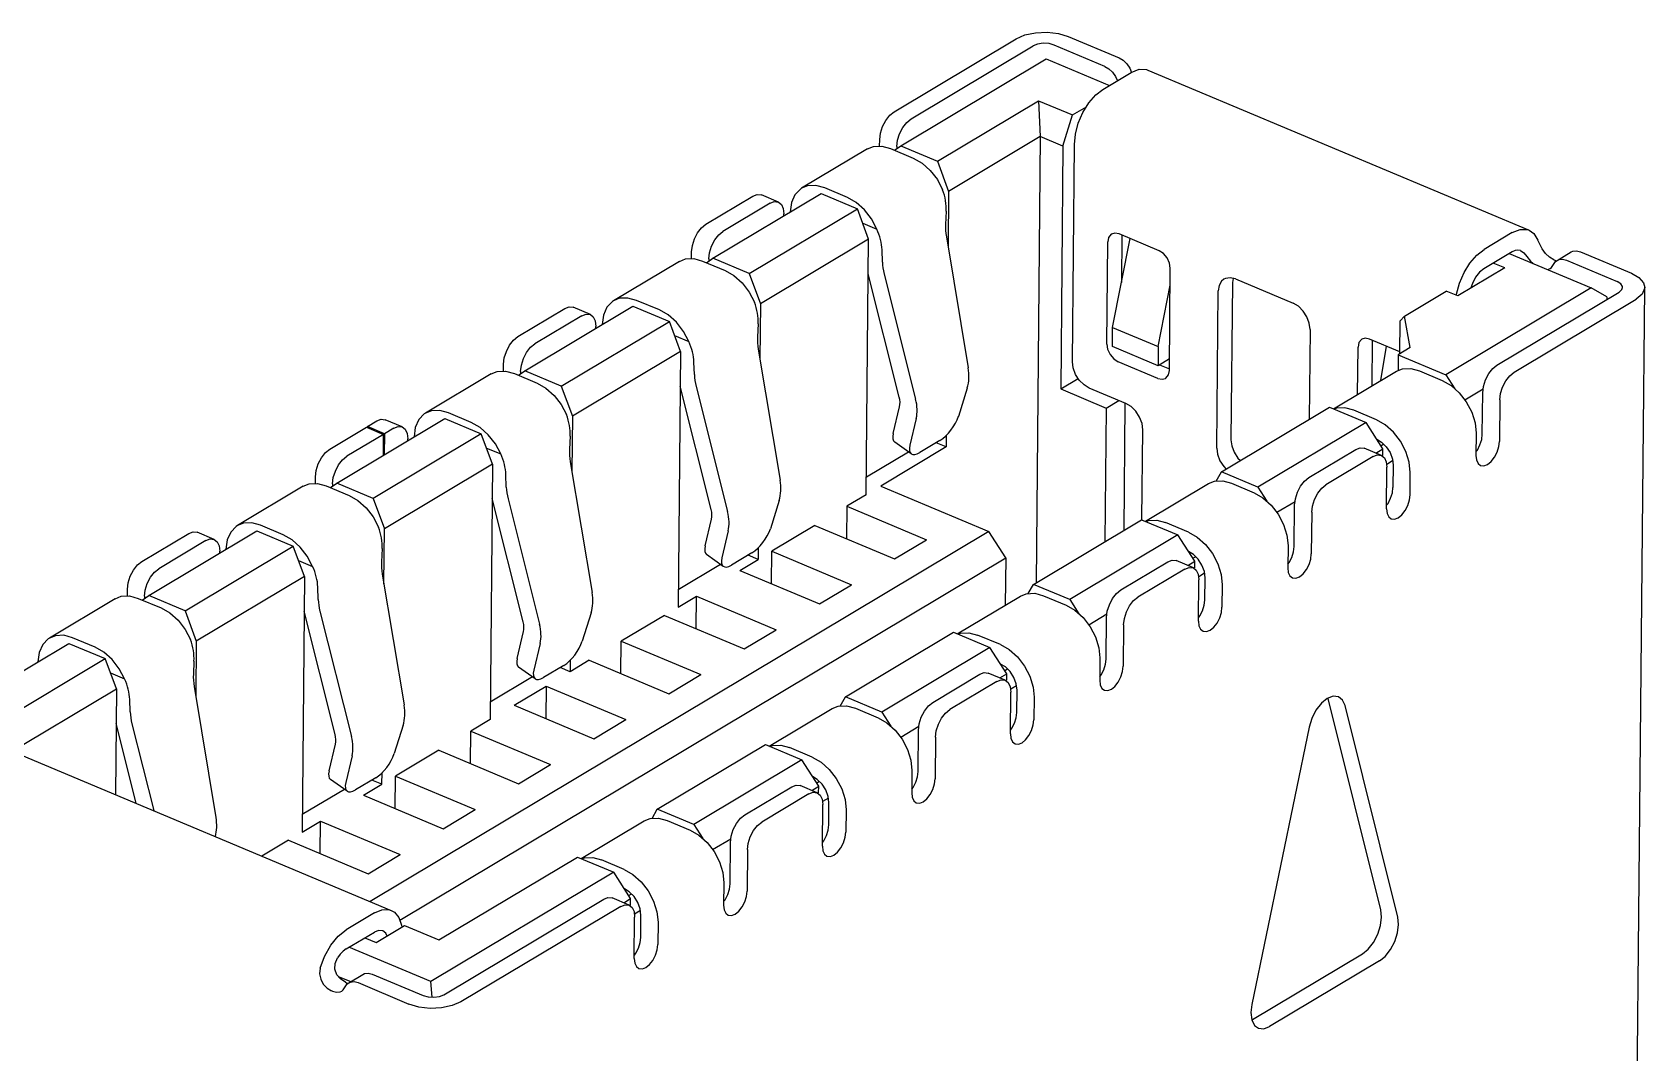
# Model space of a CAD drawing. Header units: millimetres. Extents: x 0 to 841, y 0 to 594.
# Drawn here: x 597.14 to 602.61, y 204.03 to 207.49 of the extents above; entities that cross this region are included whole.
import ezdxf

# ---------------------------------------------------------------- set-up
doc = ezdxf.new("R2010")
doc.units = ezdxf.units.MM
doc.header["$LTSCALE"] = 46.255
doc.layers.add('ASSEM_MEM', color=7, linetype='CONTINUOUS')

msp = doc.modelspace()

# ---------------------------------------------------------------- linework, layer by layer
at = {"layer": 'ASSEM_MEM', "color": 7, "linetype": 'CONTINUOUS'}
for p, q in [((600.0627, 207.2222), (600.4768, 207.4699)), ((600.6527, 207.4771), (600.8252, 207.4046)), ((600.0863, 207.1069), (600.5785, 207.4012)), ((600.1205, 207.1979), (600.5346, 207.4456)), ((600.5785, 207.4012), (600.7925, 207.3113)), ((600.7774, 207.376), (600.605, 207.4485)), ((600.7705, 207.2981), (600.8661, 207.3553)), ((600.923, 207.3637), (602.2141, 206.821)), ((600.2097, 207.055), (600.5521, 207.2598)), ((600.5521, 207.2598), (600.6677, 207.2113)), ((600.5521, 207.2598), (600.558, 207.138)), ((600.6677, 207.2113), (600.7148, 207.2394)), ((600.635, 207.1056), (600.6677, 207.2113)), ((600.0141, 207.1052), (600.0143, 207.1287)), ((600.558, 207.138), (600.2474, 206.9522)), ((600.558, 207.138), (600.5439, 205.6261)), ((600.635, 207.1056), (600.558, 207.138)), ((599.9727, 207.0963), (599.7497, 206.9629)), ((599.9727, 207.0963), (599.9931, 207.1044)), ((600.0509, 207.0974), (600.128, 207.065)), ((600.0645, 207.0917), (600.0863, 207.1069)), ((600.0721, 207.1044), (600.072, 207.0969)), ((600.0721, 207.1044), (600.0746, 207.1256)), ((600.0863, 207.1069), (600.2097, 207.055)), ((600.635, 207.1056), (600.6274, 206.283)), ((600.667, 206.375), (600.6738, 207.1111)), ((600.2097, 207.055), (600.2474, 206.9522)), ((599.905, 206.9317), (599.8279, 206.9641)), ((599.4256, 206.8412), (599.5849, 206.9365)), ((599.4493, 206.7258), (599.8156, 206.9449)), ((599.6427, 206.9122), (599.4834, 206.8169)), ((599.6712, 206.9164), (599.6133, 206.9407)), ((599.8156, 206.9449), (599.9389, 206.8931)), ((599.9346, 206.9149), (599.905, 206.9317)), ((599.9626, 206.89), (599.9346, 206.9149)), ((600.2474, 206.9522), (600.2457, 206.7653)), ((599.5726, 206.674), (599.9389, 206.8931)), ((599.6898, 206.8697), (599.6899, 206.8758)), ((599.9767, 206.7903), (599.9389, 206.8931)), ((600.2397, 206.885), (600.2375, 206.8406)), ((599.9567, 206.8448), (600.0045, 206.8247)), ((600.9606, 206.7514), (600.8257, 206.8081)), ((600.8345, 206.8044), (600.833, 206.6432)), ((602.1572, 206.8126), (602.0616, 206.7555)), ((599.377, 206.7242), (599.3772, 206.7477)), ((599.4351, 206.7234), (599.4375, 206.7446)), ((599.9767, 206.7903), (599.6103, 206.5712)), ((599.9686, 205.9244), (599.9767, 206.7903)), ((600.0235, 206.7126), (600.0221, 206.7548)), ((600.2401, 206.7985), (600.3142, 206.355)), ((600.7836, 206.4347), (600.7868, 206.781)), ((600.8034, 206.4915), (600.8622, 206.7928)), ((602.1566, 206.7477), (602.061, 206.6905)), ((602.185, 206.7519), (602.1764, 206.7537)), ((602.1851, 206.7518), (602.185, 206.7519)), ((602.3089, 206.7187), (602.3567, 206.7473)), ((602.388, 206.7478), (602.5604, 206.6753)), ((599.3356, 206.7152), (599.1127, 206.5819)), ((599.3357, 206.7152), (599.356, 206.7233)), ((599.4138, 206.7164), (599.4909, 206.684)), ((599.4275, 206.7107), (599.4493, 206.7258)), ((599.4351, 206.7234), (599.435, 206.7159)), ((599.5726, 206.674), (599.4493, 206.7258)), ((600.9955, 206.3456), (600.9987, 206.6919)), ((602.1314, 206.6934), (601.9721, 206.5981)), ((602.1314, 206.6934), (602.0928, 206.7096)), ((602.147, 206.742), (602.4245, 206.6254)), ((602.2851, 206.6907), (602.29, 206.6945)), ((602.29, 206.6945), (602.304, 206.7149)), ((602.2978, 206.7205), (602.3016, 206.7188)), ((602.3016, 206.7188), (602.3072, 206.7174)), ((602.304, 206.7149), (602.3089, 206.7187)), ((602.3402, 206.7192), (602.5126, 206.6467)), ((599.5726, 206.674), (599.6103, 206.5712)), ((600.0807, 206.2554), (599.9756, 206.6733)), ((600.0293, 206.6724), (600.136, 206.2484)), ((600.9576, 206.4267), (600.9982, 206.6351)), ((601.209, 206.6436), (601.204, 206.111)), ((601.2111, 206.657), (601.209, 206.6436)), ((601.2196, 206.6556), (601.4148, 206.5736)), ((599.2679, 206.5506), (599.1909, 206.583)), ((601.1563, 206.0824), (601.1612, 206.615)), ((601.7914, 206.5293), (601.9336, 206.6143)), ((602.4245, 206.6254), (601.9324, 206.331)), ((601.9721, 206.5981), (601.9336, 206.6143)), ((601.968, 206.5999), (601.9683, 206.6036)), ((602.1052, 206.3638), (602.5193, 206.6114)), ((602.1631, 206.3395), (602.5771, 206.5871)), ((602.477, 206.595), (602.4245, 206.6254)), ((602.477, 206.595), (602.4777, 206.5865)), ((602.5803, 203.8771), (602.6058, 206.6265)), ((598.7886, 206.4602), (598.9478, 206.5554)), ((598.8122, 206.3448), (599.1785, 206.5639)), ((599.0057, 206.5311), (598.8464, 206.4359)), ((599.0341, 206.5353), (598.9763, 206.5596)), ((599.1785, 206.5639), (599.3019, 206.512)), ((599.2976, 206.5338), (599.2679, 206.5506)), ((599.3256, 206.509), (599.2976, 206.5338)), ((599.6103, 206.5712), (599.6086, 206.3843)), ((601.7772, 206.5132), (601.7914, 206.5293)), ((601.8114, 206.4235), (601.7914, 206.5293)), ((598.9356, 206.2929), (599.3019, 206.512)), ((599.0528, 206.4887), (599.0528, 206.4948)), ((599.3396, 206.4093), (599.3019, 206.512)), ((599.6026, 206.5039), (599.6005, 206.4595)), ((600.8028, 206.4266), (600.8034, 206.4915)), ((600.8034, 206.4915), (600.9576, 206.4267)), ((601.472, 206.4843), (601.4692, 206.1796)), ((601.7762, 206.4024), (601.7772, 206.5132)), ((599.3196, 206.4637), (599.3675, 206.4436)), ((599.6031, 206.4174), (599.6772, 205.9739)), ((600.957, 206.3618), (600.8028, 206.4266)), ((600.9576, 206.4267), (600.957, 206.3618)), ((601.6332, 206.2644), (601.6346, 206.4247)), ((601.7762, 206.4086), (601.6736, 206.4518)), ((601.6824, 206.4481), (601.6809, 206.2929)), ((601.7304, 206.4279), (601.7111, 206.311)), ((601.8114, 206.4235), (601.7705, 206.399)), ((598.74, 206.3432), (598.7402, 206.3666)), ((598.798, 206.3423), (598.8005, 206.3635)), ((599.3396, 206.4093), (598.9733, 206.1902)), ((599.3396, 206.4093), (599.3316, 205.5433)), ((599.3864, 206.3315), (599.385, 206.3738)), ((600.9566, 206.3185), (600.8217, 206.3752)), ((600.9959, 206.385), (600.957, 206.3618)), ((600.9621, 206.3648), (600.9956, 206.3507)), ((601.7705, 206.399), (601.77, 206.3452)), ((601.7705, 206.399), (601.9324, 206.331)), ((598.6986, 206.3342), (598.4756, 206.2008)), ((598.6986, 206.3342), (598.719, 206.3423)), ((598.7768, 206.3354), (598.8539, 206.303)), ((598.7904, 206.3296), (598.8122, 206.3448)), ((598.798, 206.3423), (598.7979, 206.3348)), ((598.9356, 206.2929), (598.8122, 206.3448)), ((600.6274, 206.283), (600.6865, 206.3183)), ((601.5513, 206.2154), (601.7647, 206.3431)), ((601.843, 206.3442), (601.92, 206.3118)), ((601.9324, 206.331), (601.963, 206.2832)), ((598.9356, 206.2929), (598.9733, 206.1902)), ((599.4436, 205.8744), (599.3385, 206.2923)), ((599.3923, 206.2913), (599.4989, 205.8673)), ((600.3108, 206.2861), (600.2808, 206.1901)), ((600.6274, 206.283), (600.7816, 206.2182)), ((600.8481, 206.2337), (600.7242, 206.2858)), ((601.9965, 206.2459), (602.0583, 206.2829)), ((602.0556, 206.1295), (602.0569, 206.2702)), ((598.6309, 206.1696), (598.5538, 206.202)), ((600.0603, 206.1318), (600.0817, 206.2226)), ((600.7816, 206.2182), (600.7774, 205.7657)), ((600.7816, 206.2182), (600.8242, 206.2437)), ((600.8451, 206.2337), (600.8411, 205.8039)), ((601.172, 206.0018), (601.5383, 206.2209)), ((601.5383, 206.2209), (601.6616, 206.1691)), ((601.562, 206.2178), (601.5536, 206.2144)), ((601.6971, 206.1785), (601.62, 206.2109)), ((602.1147, 206.2459), (602.1134, 206.1052)), ((598.1515, 206.0791), (598.2758, 206.1534)), ((598.1752, 205.9637), (598.5415, 206.1828)), ((598.2758, 206.1534), (598.3336, 206.1291)), ((598.2789, 206.1553), (598.3108, 206.1744)), ((598.3367, 206.131), (598.2789, 206.1553)), ((598.2789, 206.1534), (598.2789, 206.1553)), ((598.3686, 206.1501), (598.3367, 206.131)), ((598.3971, 206.1543), (598.3393, 206.1786)), ((598.5415, 206.1828), (598.6648, 206.131)), ((598.6605, 206.1528), (598.6309, 206.1696)), ((598.6885, 206.1279), (598.6605, 206.1528)), ((598.9733, 206.1902), (598.9716, 206.0032)), ((600.1381, 206.1828), (600.1167, 206.092)), ((600.9025, 205.8413), (600.9053, 206.1444)), ((601.6616, 206.1691), (601.2953, 205.95)), ((601.7188, 206.0798), (601.6616, 206.1691)), ((598.3336, 206.1291), (598.2093, 206.0548)), ((598.6648, 206.131), (598.2985, 205.9119)), ((598.3329, 206.0581), (598.3336, 206.1291)), ((598.3367, 206.131), (598.3361, 206.06)), ((598.4157, 206.1076), (598.4158, 206.1137)), ((598.7026, 206.0282), (598.6648, 206.131)), ((598.9656, 206.1229), (598.9634, 206.0785)), ((600.1214, 206.0627), (600.065, 206.1026)), ((600.2184, 206.1082), (600.1497, 206.0671)), ((600.2394, 206.0863), (600.2055, 206.1005)), ((600.2397, 206.1258), (600.2394, 206.0863)), ((601.6977, 206.1128), (601.7141, 206.103)), ((601.7218, 206.0954), (601.7127, 206.09)), ((601.7141, 206.103), (601.7303, 206.0869)), ((602.0344, 206.1334), (602.0337, 206.0576)), ((598.6826, 206.0827), (598.7304, 206.0626)), ((598.966, 206.0364), (599.0401, 205.5929)), ((600.1123, 206.0691), (599.9692, 205.9836)), ((600.2394, 206.0863), (600.018, 205.9539)), ((601.4682, 205.9827), (601.6275, 206.078)), ((601.6853, 206.0537), (601.526, 205.9584)), ((601.7137, 206.0579), (601.6559, 206.0822)), ((601.6952, 206.0657), (601.7188, 206.0798)), ((601.7186, 206.0578), (601.7188, 206.0798)), ((601.7303, 206.0869), (601.743, 206.067)), ((601.7304, 206.0357), (601.7324, 206.0173)), ((601.7518, 206.0393), (601.732, 206.0274)), ((601.743, 206.067), (601.7511, 206.0452)), ((601.7511, 206.0452), (601.7537, 206.0243)), ((602.0339, 206.0697), (602.0387, 206.0759)), ((598.1029, 205.9621), (598.1032, 205.9856)), ((598.161, 205.9613), (598.1634, 205.9825)), ((598.7026, 206.0282), (598.3363, 205.8091)), ((598.7026, 206.0282), (598.6945, 205.1623)), ((598.7494, 205.9505), (598.748, 205.9927)), ((601.1544, 205.9704), (601.172, 206.0018)), ((601.2953, 205.95), (601.172, 206.0018)), ((601.1797, 206.0198), (601.1881, 206.0114)), ((601.7311, 205.8766), (601.7324, 206.0173)), ((601.7537, 206.0243), (601.753, 205.9485)), ((601.8108, 205.9242), (601.8115, 206)), ((598.0615, 205.9531), (597.8386, 205.8198)), ((598.0616, 205.9532), (598.0819, 205.9612)), ((598.1397, 205.9543), (598.2168, 205.9219)), ((598.1534, 205.9486), (598.1752, 205.9637)), ((598.161, 205.9613), (598.1609, 205.9538)), ((598.2985, 205.9119), (598.1752, 205.9637)), ((600.018, 205.9539), (600.3841, 205.8)), ((600.9143, 205.8344), (601.1277, 205.962)), ((601.1277, 205.9621), (601.148, 205.9701)), ((601.2059, 205.9632), (601.283, 205.9308)), ((601.2953, 205.95), (601.326, 205.9021)), ((598.2985, 205.9119), (598.3363, 205.8091)), ((598.8066, 205.4933), (598.7015, 205.9112)), ((598.7552, 205.9103), (598.8619, 205.4863)), ((599.6738, 205.905), (599.6438, 205.8091)), ((599.9033, 205.8853), (599.9023, 205.7754)), ((599.9686, 205.9244), (599.9033, 205.8853)), ((599.9033, 205.8853), (600.1731, 205.7719)), ((601.3594, 205.8648), (601.4213, 205.9018)), ((601.4185, 205.7485), (601.4198, 205.8892)), ((601.7313, 205.8887), (601.7361, 205.8949)), ((597.9938, 205.7885), (597.9168, 205.8209)), ((599.4233, 205.7508), (599.4447, 205.8416)), ((599.795, 205.8205), (599.6485, 205.7329)), ((599.795, 205.8205), (600.0648, 205.7071)), ((600.5349, 205.6207), (600.9012, 205.8398)), ((600.9012, 205.8398), (601.0246, 205.788)), ((600.9028, 205.8392), (600.9025, 205.8413)), ((600.9166, 205.8334), (600.925, 205.8367)), ((601.06, 205.7974), (600.9829, 205.8298)), ((601.4776, 205.8649), (601.4763, 205.7242)), ((597.5145, 205.6981), (597.6737, 205.7933)), ((597.5381, 205.5827), (597.9044, 205.8018)), ((597.7316, 205.769), (597.5723, 205.6738)), ((597.76, 205.7732), (597.7022, 205.7975)), ((597.9044, 205.8018), (598.0278, 205.75)), ((598.0235, 205.7717), (597.9938, 205.7885)), ((598.0515, 205.7469), (598.0235, 205.7717)), ((600.3841, 205.8), (598.2877, 204.5461)), ((598.3345, 205.6222), (598.3363, 205.8091)), ((599.5011, 205.8017), (599.4796, 205.7109)), ((600.0648, 205.7071), (600.1731, 205.7719)), ((600.4413, 205.7108), (600.3841, 205.8)), ((601.0246, 205.788), (600.6583, 205.5689)), ((601.0818, 205.6988), (601.0246, 205.788)), ((597.6615, 205.5309), (598.0278, 205.75)), ((597.7787, 205.7266), (597.7787, 205.7327)), ((598.0655, 205.6472), (598.0278, 205.75)), ((598.3285, 205.7418), (598.3264, 205.6975)), ((598.3884, 204.4828), (600.4413, 205.7108)), ((599.4843, 205.6817), (599.4279, 205.7215)), ((599.5814, 205.7272), (599.5126, 205.6861)), ((599.6023, 205.7053), (599.5685, 205.7195)), ((599.6027, 205.7447), (599.6023, 205.7053)), ((599.6475, 205.623), (599.6485, 205.7329)), ((599.6485, 205.7329), (599.9183, 205.6195)), ((600.4413, 205.7108), (600.4398, 205.5506)), ((601.077, 205.722), (601.0606, 205.7318)), ((601.0847, 205.7143), (601.0757, 205.7089)), ((601.0932, 205.7059), (601.077, 205.722)), ((601.3974, 205.7523), (601.3967, 205.6765)), ((598.0455, 205.7016), (598.0934, 205.6815)), ((598.329, 205.6553), (598.4031, 205.2119)), ((599.4752, 205.6881), (599.3321, 205.6025)), ((599.5402, 205.6681), (599.6023, 205.7053)), ((599.5402, 205.6681), (599.81, 205.5547)), ((600.8312, 205.6017), (600.9904, 205.6969)), ((601.0482, 205.6726), (600.889, 205.5774)), ((601.0767, 205.6768), (601.0189, 205.7011)), ((601.0581, 205.6846), (601.0818, 205.6988)), ((601.0816, 205.6768), (601.0818, 205.6988)), ((601.106, 205.686), (601.0932, 205.7059)), ((601.0933, 205.6547), (601.0954, 205.6363)), ((601.1148, 205.6582), (601.0949, 205.6463)), ((601.114, 205.6642), (601.106, 205.686)), ((601.1166, 205.6432), (601.114, 205.6642)), ((601.3968, 205.6886), (601.4017, 205.6948)), ((597.4659, 205.5811), (597.4661, 205.6045)), ((597.5239, 205.5802), (597.5264, 205.6014)), ((598.0655, 205.6472), (597.6992, 205.4281)), ((598.0655, 205.6472), (598.0575, 204.7812)), ((598.1123, 205.5694), (598.1109, 205.6117)), ((599.81, 205.5547), (599.9183, 205.6195)), ((600.5174, 205.5893), (600.5349, 205.6207)), ((600.6583, 205.5689), (600.5349, 205.6207)), ((601.0941, 205.4956), (601.0954, 205.6363)), ((601.1159, 205.5675), (601.1166, 205.6432)), ((601.1744, 205.619), (601.1737, 205.5432)), ((597.4245, 205.5721), (597.2015, 205.4387)), ((597.4245, 205.5721), (597.4449, 205.5802)), ((597.5027, 205.5733), (597.5798, 205.5409)), ((597.5163, 205.5675), (597.5381, 205.5827)), ((597.5239, 205.5802), (597.5238, 205.5727)), ((597.6615, 205.5309), (597.5381, 205.5827)), ((599.3316, 205.5433), (599.3937, 205.5805)), ((599.3927, 205.4706), (599.3937, 205.5805)), ((599.3937, 205.5805), (599.6635, 205.4671)), ((600.2772, 205.4533), (600.4907, 205.581)), ((600.4907, 205.581), (600.5109, 205.5891)), ((600.5689, 205.5822), (600.6459, 205.5498)), ((600.6583, 205.5689), (600.6889, 205.5211)), ((597.6615, 205.5309), (597.6992, 205.4281)), ((598.1695, 205.1123), (598.0644, 205.5302)), ((598.1182, 205.5293), (598.2248, 205.1052)), ((599.0367, 205.524), (599.0067, 205.4281)), ((599.2854, 205.5157), (599.1389, 205.428)), ((599.2854, 205.5157), (599.5552, 205.4023)), ((600.7224, 205.4838), (600.7842, 205.5208)), ((600.7815, 205.3674), (600.7828, 205.5081)), ((601.0942, 205.5076), (601.0991, 205.5138)), ((597.3568, 205.4075), (597.2797, 205.4399)), ((598.7862, 205.3697), (598.8076, 205.4606)), ((599.5552, 205.4023), (599.6635, 205.4671)), ((599.8979, 205.2397), (600.2642, 205.4588)), ((600.2642, 205.4588), (600.3875, 205.407)), ((600.2795, 205.4523), (600.2879, 205.4557)), ((600.423, 205.4164), (600.3459, 205.4488)), ((600.8406, 205.4839), (600.8393, 205.3431)), ((596.6479, 205.0502), (597.2674, 205.4208)), ((597.2674, 205.4208), (597.3907, 205.3689)), ((597.3864, 205.3907), (597.3568, 205.4075)), ((597.4144, 205.3658), (597.3864, 205.3907)), ((597.6992, 205.4281), (597.6975, 205.2411)), ((598.864, 205.4207), (598.8426, 205.3299)), ((599.1378, 205.3182), (599.1389, 205.428)), ((599.1389, 205.428), (599.4086, 205.3147)), ((600.3875, 205.407), (600.0212, 205.1879)), ((600.4447, 205.3177), (600.3875, 205.407)), ((596.9209, 205.0879), (597.3907, 205.3689)), ((597.4285, 205.2661), (597.3907, 205.3689)), ((597.6915, 205.3608), (597.6893, 205.3164)), ((598.8473, 205.3006), (598.7909, 205.3405)), ((598.9443, 205.3461), (598.8756, 205.305)), ((598.9653, 205.3242), (598.9314, 205.3384)), ((598.9656, 205.3637), (598.9653, 205.3242)), ((599.0306, 205.3633), (598.9653, 205.3242)), ((599.0306, 205.3633), (599.3003, 205.2499)), ((600.4399, 205.341), (600.4236, 205.3507)), ((600.4477, 205.3333), (600.4386, 205.3279)), ((600.4561, 205.3249), (600.4399, 205.341)), ((600.4689, 205.3049), (600.4561, 205.3249)), ((600.7603, 205.3713), (600.7596, 205.2955)), ((597.4085, 205.3206), (597.4563, 205.3005)), ((597.6919, 205.2743), (597.766, 204.8308)), ((598.8382, 205.3071), (598.6951, 205.2215)), ((598.7757, 205.2109), (598.884, 205.2756)), ((598.884, 205.2756), (598.883, 205.1658)), ((598.884, 205.2756), (599.1538, 205.1622)), ((599.3003, 205.2499), (599.4086, 205.3147)), ((600.1941, 205.2206), (600.3534, 205.3159)), ((600.4112, 205.2916), (600.2519, 205.1963)), ((600.4396, 205.2958), (600.3818, 205.3201)), ((600.4211, 205.3036), (600.4447, 205.3177)), ((600.4445, 205.2957), (600.4447, 205.3177)), ((600.4563, 205.2736), (600.4583, 205.2552)), ((600.4777, 205.2772), (600.4579, 205.2653)), ((600.477, 205.2832), (600.4689, 205.3049)), ((600.4796, 205.2622), (600.477, 205.2832)), ((600.7598, 205.3076), (600.7646, 205.3138)), ((597.0399, 205.0337), (597.4285, 205.2661)), ((597.4285, 205.2661), (597.4251, 204.9086)), ((597.4753, 205.1884), (597.4739, 205.2306)), ((599.8803, 205.2083), (599.8979, 205.2397)), ((600.0212, 205.1879), (599.8979, 205.2397)), ((600.457, 205.1145), (600.4583, 205.2552)), ((600.4789, 205.1864), (600.4796, 205.2622)), ((600.5374, 205.2379), (600.5367, 205.1621)), ((601.5329, 205.2339), (601.5324, 205.2352)), ((601.7115, 204.5172), (601.5329, 205.2339)), ((601.5683, 205.24), (601.5504, 205.242)), ((598.6945, 205.1623), (598.6292, 205.1232)), ((598.7757, 205.2109), (599.0455, 205.0975)), ((599.0455, 205.0975), (599.1538, 205.1622)), ((599.6402, 205.0723), (599.8536, 205.1999)), ((599.8536, 205.2), (599.8739, 205.208)), ((599.9318, 205.2011), (600.0089, 205.1687)), ((600.0212, 205.1879), (600.0519, 205.14)), ((601.7693, 204.493), (601.5907, 205.2096)), ((597.4953, 204.8791), (597.4274, 205.1491)), ((597.4811, 205.1482), (597.5551, 204.854)), ((598.3997, 205.143), (598.3697, 205.047)), ((598.6282, 205.0133), (598.6292, 205.1232)), ((598.6292, 205.1232), (598.899, 205.0098)), ((600.0853, 205.1027), (600.1472, 205.1398)), ((600.1444, 204.9864), (600.1457, 205.1271)), ((600.4572, 205.1266), (600.462, 205.1328)), ((601.4689, 205.1367), (601.275, 204.1973)), ((598.1492, 204.9887), (598.1706, 205.0795)), ((598.5209, 205.0584), (598.3744, 204.9708)), ((598.5209, 205.0584), (598.7907, 204.9451)), ((599.2608, 204.8587), (599.6271, 205.0778)), ((599.6271, 205.0778), (599.7505, 205.0259)), ((599.6425, 205.0713), (599.6509, 205.0746)), ((599.7859, 205.0354), (599.7088, 205.0677)), ((600.2035, 205.1028), (600.2022, 204.9621)), ((597.1074, 205.0421), (598.3599, 204.5157)), ((598.227, 205.0396), (598.2055, 204.9488)), ((598.7907, 204.9451), (598.899, 205.0098)), ((599.7505, 205.0259), (599.3842, 204.8068)), ((599.8077, 204.9367), (599.7505, 205.0259)), ((598.2102, 204.9196), (598.1538, 204.9594)), ((598.3073, 204.9651), (598.2385, 204.924)), ((598.2661, 204.906), (598.3282, 204.9432)), ((598.3282, 204.9432), (598.2944, 204.9574)), ((598.3282, 204.9432), (598.3286, 204.9826)), ((598.3734, 204.8609), (598.3744, 204.9708)), ((598.3744, 204.9708), (598.6442, 204.8574)), ((599.8029, 204.9599), (599.7865, 204.9697)), ((599.8106, 204.9522), (599.8016, 204.9468)), ((599.8191, 204.9438), (599.8029, 204.9599)), ((599.8319, 204.9239), (599.8191, 204.9438)), ((600.1233, 204.9902), (600.1226, 204.9145)), ((598.2011, 204.926), (598.058, 204.8404)), ((598.2661, 204.906), (598.5359, 204.7926)), ((599.5571, 204.8396), (599.7163, 204.9348)), ((599.7741, 204.9105), (599.6149, 204.8153)), ((599.8026, 204.9147), (599.7448, 204.939)), ((599.784, 204.9225), (599.8077, 204.9367)), ((599.8075, 204.9147), (599.8077, 204.9367)), ((599.8192, 204.8926), (599.8213, 204.8742)), ((599.8407, 204.8961), (599.8208, 204.8843)), ((599.8399, 204.9021), (599.8319, 204.9239)), ((599.8425, 204.8812), (599.8399, 204.9021)), ((600.1227, 204.9265), (600.1276, 204.9327)), ((598.5359, 204.7926), (598.6442, 204.8574)), ((599.2433, 204.8272), (599.2608, 204.8587)), ((599.3842, 204.8068), (599.2608, 204.8587)), ((599.82, 204.7335), (599.8213, 204.8742)), ((599.8418, 204.8054), (599.8425, 204.8812)), ((599.9003, 204.8569), (599.8996, 204.7811)), ((598.0575, 204.7812), (598.1196, 204.8184)), ((598.1186, 204.7085), (598.1196, 204.8184)), ((598.1196, 204.8184), (598.3894, 204.705)), ((599.0031, 204.6912), (599.2166, 204.8189)), ((599.2166, 204.8189), (599.2368, 204.827)), ((599.2948, 204.8201), (599.3718, 204.7877)), ((599.3842, 204.8068), (599.4148, 204.759)), ((598.0113, 204.7536), (597.9216, 204.6999)), ((598.0113, 204.7536), (598.2811, 204.6402)), ((599.4483, 204.7217), (599.5101, 204.7587)), ((599.5074, 204.6053), (599.5087, 204.7461)), ((599.8201, 204.7455), (599.825, 204.7517)), ((598.2811, 204.6402), (598.3894, 204.705)), ((598.5203, 204.4157), (598.9901, 204.6967)), ((598.9901, 204.6967), (599.1134, 204.6449)), ((599.0054, 204.6903), (599.0138, 204.6936)), ((599.1489, 204.6543), (599.0718, 204.6867)), ((599.5665, 204.7218), (599.5652, 204.581)), ((599.1134, 204.6449), (598.4939, 204.2743)), ((599.1706, 204.5556), (599.1134, 204.6449)), ((599.1658, 204.5789), (599.1495, 204.5886)), ((599.1736, 204.5712), (599.1645, 204.5658)), ((599.182, 204.5628), (599.1658, 204.5789)), ((599.1948, 204.5429), (599.182, 204.5628)), ((599.4862, 204.6092), (599.4855, 204.5334)), ((598.303, 204.5073), (598.2074, 204.4502)), ((598.5378, 204.2299), (599.0793, 204.5538)), ((599.1371, 204.5295), (598.5956, 204.2056)), ((599.1655, 204.5337), (599.1077, 204.558)), ((599.147, 204.5415), (599.1706, 204.5556)), ((599.1704, 204.5337), (599.1706, 204.5556)), ((599.1822, 204.5116), (599.1842, 204.4931)), ((599.2036, 204.5151), (599.1838, 204.5032)), ((599.2029, 204.5211), (599.1948, 204.5429)), ((599.2055, 204.5001), (599.2029, 204.5211)), ((599.4857, 204.5455), (599.4905, 204.5517)), ((598.3091, 204.4071), (598.4046, 204.4643)), ((598.3945, 204.4659), (598.3952, 204.4586)), ((598.4046, 204.4643), (598.5203, 204.4157)), ((599.1829, 204.3524), (599.1842, 204.4931)), ((599.2048, 204.4243), (599.2055, 204.5001)), ((599.2633, 204.4758), (599.2626, 204.4001)), ((598.2068, 204.3852), (598.3024, 204.4424)), ((598.2706, 204.4233), (598.3091, 204.4071)), ((598.4939, 204.2743), (598.2164, 204.3909)), ((599.1831, 204.3645), (599.1879, 204.3707)), ((601.277, 204.1461), (601.6495, 204.3689)), ((601.7073, 204.3446), (601.3348, 204.1218)), ((598.1804, 204.2922), (598.2225, 204.2745)), ((598.2159, 204.2705), (598.2636, 204.2991)), ((598.2949, 204.2995), (598.4674, 204.2271)), ((598.1608, 204.2421), (598.1569, 204.2437)), ((598.1921, 204.2425), (598.197, 204.2463)), ((598.197, 204.2463), (598.2109, 204.2667)), ((598.2047, 204.2723), (598.2086, 204.2706)), ((598.2086, 204.2706), (598.2142, 204.2692)), ((598.2109, 204.2667), (598.2159, 204.2705)), ((598.2471, 204.271), (598.4196, 204.1985)), ((598.4981, 204.2215), (598.4939, 204.2743)), ((601.275, 204.1973), (601.2719, 204.1694)), ((601.2749, 204.1453), (601.277, 204.1461))]:
    msp.add_line(p, q, dxfattribs=at)
for points in [[(600.4768, 207.4699), (600.5058, 207.4826), (600.5419, 207.4902), (600.581, 207.4918), (600.6194, 207.4872), (600.6527, 207.4771)], [(600.605, 207.4485), (600.5881, 207.4532), (600.5683, 207.4543), (600.5493, 207.4516), (600.5346, 207.4456)], [(600.8252, 207.4046), (600.8386, 207.3967), (600.851, 207.3848), (600.8611, 207.37), (600.8671, 207.3557)], [(600.7774, 207.376), (600.7908, 207.3681), (600.8032, 207.3562), (600.8133, 207.3415), (600.8193, 207.3273)], [(600.8661, 207.3553), (600.8931, 207.3661), (600.9183, 207.3653), (600.923, 207.3636)], [(600.6738, 207.1111), (600.6773, 207.1462), (600.6871, 207.1835), (600.7026, 207.2197), (600.7227, 207.2523), (600.7461, 207.2792), (600.7705, 207.2981)], [(600.0143, 207.1287), (600.0168, 207.1499), (600.0237, 207.1723), (600.0346, 207.1932), (600.0481, 207.2105), (600.0627, 207.2222)], [(600.0746, 207.1256), (600.0816, 207.148), (600.0924, 207.1689), (600.1059, 207.1862), (600.1205, 207.1979)], [(599.9931, 207.1044), (600.0213, 207.1056), (600.0509, 207.0974)], [(600.128, 207.065), (600.1576, 207.0482), (600.1856, 207.0233), (600.2096, 206.9923), (600.2275, 206.958)], [(599.7497, 206.9629), (599.7458, 206.9604), (599.7271, 206.9411), (599.7153, 206.9144), (599.7111, 206.8828)], [(599.8279, 206.9641), (599.7983, 206.9722), (599.7701, 206.971), (599.7497, 206.9629)], [(599.5849, 206.9365), (599.5994, 206.9421), (599.6134, 206.9407)], [(599.6427, 206.9122), (599.6572, 206.9178), (599.6712, 206.9164)], [(599.6712, 206.9164), (599.6812, 206.9084), (599.6878, 206.8942), (599.6899, 206.8758)], [(600.0045, 206.8247), (599.9866, 206.859), (599.9626, 206.89)], [(599.3772, 206.7477), (599.3797, 206.7689), (599.3867, 206.7912), (599.3975, 206.8121), (599.4111, 206.8294), (599.4256, 206.8412)], [(599.4375, 206.7446), (599.4445, 206.7669), (599.4553, 206.7878), (599.4689, 206.8051), (599.4834, 206.8169)], [(600.7997, 206.8078), (600.7983, 206.8069), (600.7898, 206.7961), (600.7868, 206.781)], [(600.8257, 206.8081), (600.8112, 206.811), (600.7997, 206.8078)], [(602.1572, 206.8126), (602.1842, 206.8235), (602.2093, 206.8227), (602.2141, 206.821)], [(602.2141, 206.821), (602.2299, 206.81), (602.244, 206.7871)], [(600.9987, 206.6919), (600.9961, 206.7094), (600.9877, 206.7273), (600.9751, 206.7422), (600.9606, 206.7514)], [(601.9683, 206.6036), (601.9782, 206.6409), (601.9937, 206.6771), (602.0138, 206.7097), (602.0371, 206.7365), (602.0616, 206.7555)], [(602.1764, 206.7537), (602.1667, 206.7523), (602.1566, 206.7477)], [(602.1851, 206.7518), (602.1959, 206.7441), (602.2069, 206.7314), (602.2191, 206.7165), (602.2275, 206.7081)], [(602.2978, 206.7205), (602.2831, 206.7293), (602.2698, 206.7424), (602.2587, 206.7576), (602.2501, 206.7731), (602.244, 206.7871)], [(602.3567, 206.7473), (602.362, 206.7497), (602.3746, 206.7512), (602.388, 206.7478)], [(599.356, 206.7233), (599.3842, 206.7245), (599.4138, 206.7164)], [(602.061, 206.6905), (602.0464, 206.6787), (602.0328, 206.6614), (602.022, 206.6405), (602.0172, 206.6251)], [(602.2758, 206.6878), (602.2798, 206.6883), (602.2851, 206.6907)], [(602.3089, 206.7187), (602.3143, 206.7212), (602.3268, 206.7226), (602.3402, 206.7192)], [(599.4909, 206.684), (599.5206, 206.6672), (599.5486, 206.6423), (599.5725, 206.6113), (599.5904, 206.577)], [(601.1805, 206.655), (601.1725, 206.6484), (601.1641, 206.6336), (601.1612, 206.615)], [(601.2196, 206.6556), (601.2019, 206.6599), (601.1856, 206.6575), (601.1805, 206.655)], [(602.5308, 206.6271), (602.5306, 206.6297), (602.5248, 206.6392), (602.5126, 206.6467)], [(602.5604, 206.6753), (602.5861, 206.6606), (602.6018, 206.6424), (602.6058, 206.6265)], [(599.1127, 206.5819), (599.1087, 206.5793), (599.09, 206.56), (599.0782, 206.5333), (599.074, 206.5017)], [(599.1909, 206.583), (599.1612, 206.5911), (599.133, 206.59), (599.1127, 206.5819)], [(602.5193, 206.6114), (602.5285, 206.6198), (602.5308, 206.6271)], [(602.6058, 206.6265), (602.6055, 206.6228), (602.5969, 206.6037), (602.5771, 206.5871)], [(598.9478, 206.5554), (598.9624, 206.561), (598.9763, 206.5596)], [(599.0057, 206.5311), (599.0202, 206.5367), (599.0341, 206.5353)], [(599.0341, 206.5353), (599.0441, 206.5274), (599.0507, 206.5132), (599.0528, 206.4948)], [(601.472, 206.4843), (601.4695, 206.5053), (601.4614, 206.5271), (601.4486, 206.547), (601.4324, 206.5631), (601.4148, 206.5736)], [(599.3675, 206.4436), (599.3495, 206.478), (599.3256, 206.509)], [(598.7402, 206.3666), (598.7427, 206.3878), (598.7496, 206.4102), (598.7605, 206.4311), (598.774, 206.4484), (598.7886, 206.4602)], [(598.8005, 206.3635), (598.8075, 206.3859), (598.8183, 206.4068), (598.8318, 206.4241), (598.8464, 206.4359)], [(600.7836, 206.4347), (600.7863, 206.4172), (600.7946, 206.3993)], [(601.6475, 206.4514), (601.6462, 206.4505), (601.6376, 206.4398), (601.6346, 206.4247)], [(601.6736, 206.4518), (601.659, 206.4547), (601.6475, 206.4514)], [(600.7242, 206.2858), (600.7065, 206.2963), (600.6903, 206.3124), (600.6776, 206.3323), (600.6695, 206.3541), (600.667, 206.375)], [(600.7946, 206.3993), (600.8073, 206.3844), (600.8217, 206.3752)], [(602.0569, 206.2702), (602.0593, 206.2914), (602.0663, 206.3138), (602.0771, 206.3347), (602.0907, 206.352), (602.1052, 206.3638)], [(598.719, 206.3423), (598.7472, 206.3435), (598.7768, 206.3354)], [(600.9566, 206.3185), (600.9711, 206.3156), (600.9826, 206.3188)], [(600.9826, 206.3188), (600.984, 206.3197), (600.9926, 206.3305), (600.9955, 206.3456)], [(601.7648, 206.3431), (601.785, 206.3511), (601.8133, 206.3524), (601.843, 206.3442)], [(601.92, 206.3118), (601.9496, 206.2951), (601.9776, 206.2703), (602.0014, 206.2394)], [(602.1147, 206.2459), (602.1171, 206.2671), (602.1241, 206.2895), (602.1349, 206.3104), (602.1485, 206.3277), (602.1631, 206.3395)], [(598.8539, 206.303), (598.8835, 206.2861), (598.9115, 206.2612), (598.9355, 206.2303), (598.9534, 206.1959)], [(598.4756, 206.2008), (598.4717, 206.1983), (598.453, 206.179), (598.4412, 206.1523), (598.437, 206.1207)], [(598.5538, 206.202), (598.5242, 206.2101), (598.496, 206.2089), (598.4756, 206.2008)], [(600.9053, 206.1444), (600.9028, 206.1654), (600.8947, 206.1872), (600.8819, 206.2071), (600.8657, 206.2232), (600.8481, 206.2337)], [(601.62, 206.2109), (601.5902, 206.219), (601.562, 206.2178)], [(602.0014, 206.2394), (602.0196, 206.2046), (602.0309, 206.1682), (602.0344, 206.1334)], [(598.3108, 206.1744), (598.3253, 206.18), (598.3393, 206.1786)], [(598.3686, 206.1501), (598.3831, 206.1557), (598.3971, 206.1543)], [(598.3971, 206.1543), (598.4071, 206.1464), (598.4137, 206.1321), (598.4158, 206.1137)], [(601.8115, 206), (601.8079, 206.0349), (601.7967, 206.0713), (601.7784, 206.1061), (601.7545, 206.137), (601.7266, 206.1617), (601.6971, 206.1785)], [(598.7304, 206.0626), (598.7125, 206.0969), (598.6885, 206.1279)], [(601.204, 206.111), (601.2066, 206.09), (601.2147, 206.0683), (601.2275, 206.0483), (601.2359, 206.04)], [(602.0387, 206.0759), (602.0477, 206.0933), (602.0535, 206.1119), (602.0556, 206.1295)], [(602.0731, 206.0273), (602.0852, 206.0371), (602.0965, 206.0516), (602.1055, 206.069), (602.1113, 206.0876), (602.1134, 206.1052)], [(598.1032, 205.9856), (598.1056, 206.0068), (598.1126, 206.0291), (598.1234, 206.05), (598.137, 206.0673), (598.1515, 206.0791)], [(598.1634, 205.9825), (598.1704, 206.0048), (598.1812, 206.0257), (598.1948, 206.043), (598.2093, 206.0548)], [(601.1563, 206.0824), (601.1588, 206.0615), (601.1669, 206.0397), (601.1797, 206.0198)], [(601.6275, 206.078), (601.642, 206.0836), (601.6559, 206.0822)], [(601.6853, 206.0537), (601.6998, 206.0593), (601.7137, 206.0579)], [(601.7137, 206.0579), (601.7237, 206.05), (601.7304, 206.0357)], [(602.0337, 206.0576), (602.0355, 206.0422), (602.041, 206.0304), (602.0493, 206.0238)], [(601.4198, 205.8892), (601.4223, 205.9104), (601.4293, 205.9327), (601.4401, 205.9536), (601.4536, 205.9709), (601.4682, 205.9827)], [(602.0493, 206.0238), (602.061, 206.0226), (602.0731, 206.0273)], [(598.0819, 205.9612), (598.1101, 205.9624), (598.1397, 205.9543)], [(601.148, 205.9701), (601.1762, 205.9713), (601.2059, 205.9632)], [(601.283, 205.9308), (601.3126, 205.914), (601.3405, 205.8892), (601.3644, 205.8584), (601.3826, 205.8236), (601.3939, 205.7872), (601.3974, 205.7523)], [(601.4776, 205.8649), (601.4801, 205.8861), (601.4871, 205.9084), (601.4979, 205.9293), (601.5114, 205.9466), (601.526, 205.9584)], [(601.7361, 205.8949), (601.7451, 205.9123), (601.7509, 205.9309), (601.753, 205.9485)], [(598.2168, 205.9219), (598.2465, 205.9051), (598.2745, 205.8802)], [(598.2745, 205.8802), (598.2984, 205.8492), (598.3163, 205.8149)], [(601.7311, 205.8766), (601.7329, 205.8612), (601.7384, 205.8494), (601.7467, 205.8428)], [(601.7705, 205.8463), (601.7826, 205.8561), (601.7939, 205.8706), (601.8029, 205.888), (601.8087, 205.9066), (601.8108, 205.9242)], [(597.8386, 205.8198), (597.8346, 205.8172), (597.8159, 205.7979), (597.8041, 205.7713), (597.7999, 205.7396)], [(597.9168, 205.8209), (597.8871, 205.8291), (597.8589, 205.8279), (597.8386, 205.8198)], [(600.925, 205.8367), (600.9532, 205.838), (600.9829, 205.8298)], [(601.7467, 205.8428), (601.7584, 205.8416), (601.7705, 205.8463)], [(597.6737, 205.7933), (597.6883, 205.799), (597.7022, 205.7975)], [(597.7316, 205.769), (597.7461, 205.7747), (597.76, 205.7732)], [(597.76, 205.7732), (597.77, 205.7653), (597.7766, 205.7511), (597.7787, 205.7327)], [(601.06, 205.7974), (601.0896, 205.7807), (601.1175, 205.7559), (601.1414, 205.725), (601.1596, 205.6902), (601.1709, 205.6538), (601.1744, 205.619)], [(598.0934, 205.6815), (598.0754, 205.7159), (598.0515, 205.7469)], [(601.4017, 205.6948), (601.4107, 205.7122), (601.4165, 205.7309), (601.4185, 205.7485)], [(601.436, 205.6462), (601.4482, 205.6561), (601.4595, 205.6705), (601.4685, 205.6879), (601.4743, 205.7066), (601.4763, 205.7242)], [(597.4661, 205.6045), (597.4686, 205.6257), (597.4755, 205.6481), (597.4864, 205.669), (597.4999, 205.6863), (597.5145, 205.6981)], [(597.5264, 205.6014), (597.5334, 205.6238), (597.5442, 205.6447), (597.5577, 205.662), (597.5723, 205.6738)], [(600.9904, 205.6969), (601.005, 205.7026), (601.0189, 205.7011)], [(601.0482, 205.6726), (601.0628, 205.6783), (601.0767, 205.6768)], [(601.0767, 205.6768), (601.0867, 205.6689), (601.0933, 205.6547)], [(601.3967, 205.6765), (601.3984, 205.6612), (601.404, 205.6493), (601.4123, 205.6427)], [(600.7828, 205.5081), (600.7852, 205.5293), (600.7922, 205.5517), (600.803, 205.5726), (600.8166, 205.5899), (600.8312, 205.6017)], [(601.4123, 205.6427), (601.4239, 205.6416), (601.436, 205.6462)], [(597.4449, 205.5802), (597.4731, 205.5814), (597.5027, 205.5733)], [(600.5109, 205.5891), (600.5392, 205.5903), (600.5689, 205.5822)], [(600.6459, 205.5498), (600.6755, 205.533), (600.7035, 205.5082), (600.7274, 205.4773), (600.7455, 205.4425), (600.7568, 205.4061), (600.7603, 205.3713)], [(600.8406, 205.4839), (600.843, 205.505), (600.85, 205.5274), (600.8608, 205.5483), (600.8744, 205.5656), (600.889, 205.5774)], [(601.0991, 205.5138), (601.1081, 205.5312), (601.1139, 205.5499), (601.1159, 205.5675)], [(601.1334, 205.4652), (601.1456, 205.4751), (601.1569, 205.4895), (601.1659, 205.5069), (601.1717, 205.5256), (601.1737, 205.5432)], [(597.5798, 205.5409), (597.6094, 205.524), (597.6374, 205.4991), (597.6614, 205.4682), (597.6793, 205.4338)], [(601.0941, 205.4956), (601.0958, 205.4802), (601.1014, 205.4683), (601.1097, 205.4618)], [(597.2015, 205.4388), (597.1976, 205.4362), (597.1789, 205.4169), (597.1671, 205.3902), (597.1629, 205.3586)], [(597.2797, 205.4399), (597.2501, 205.448), (597.2219, 205.4468), (597.2015, 205.4388)], [(600.2879, 205.4557), (600.3162, 205.4569), (600.3459, 205.4488)], [(601.1097, 205.4618), (601.1213, 205.4606), (601.1334, 205.4652)], [(600.423, 205.4164), (600.4525, 205.3996), (600.4805, 205.3748), (600.5044, 205.344), (600.5226, 205.3091), (600.5338, 205.2728), (600.5374, 205.2379)], [(597.4563, 205.3005), (597.4384, 205.3348), (597.4144, 205.3658)], [(600.7646, 205.3138), (600.7736, 205.3312), (600.7794, 205.3498), (600.7815, 205.3674)], [(600.799, 205.2652), (600.8111, 205.275), (600.8224, 205.2895), (600.8314, 205.3069), (600.8372, 205.3255), (600.8393, 205.3431)], [(600.3534, 205.3159), (600.3679, 205.3215), (600.3818, 205.3201)], [(600.4112, 205.2916), (600.4257, 205.2972), (600.4396, 205.2958)], [(600.4396, 205.2958), (600.4496, 205.2879), (600.4563, 205.2736)], [(600.7596, 205.2955), (600.7614, 205.2801), (600.7669, 205.2683), (600.7752, 205.2617)], [(600.1457, 205.1271), (600.1482, 205.1483), (600.1552, 205.1707), (600.166, 205.1915), (600.1795, 205.2088), (600.1941, 205.2206)], [(600.7752, 205.2617), (600.7869, 205.2605), (600.799, 205.2652)], [(601.5504, 205.242), (601.5304, 205.2344), (601.5103, 205.218), (601.4921, 205.1945), (601.4778, 205.1662), (601.4689, 205.1367)], [(601.5907, 205.2096), (601.5823, 205.2287), (601.5683, 205.24)], [(599.8739, 205.208), (599.9021, 205.2092), (599.9318, 205.2011)], [(600.0089, 205.1687), (600.0385, 205.1519), (600.0664, 205.1271), (600.0903, 205.0963), (600.1085, 205.0615), (600.1198, 205.0251), (600.1233, 204.9902)], [(600.2035, 205.1028), (600.206, 205.124), (600.213, 205.1464), (600.2238, 205.1673), (600.2373, 205.1845), (600.2519, 205.1963)], [(600.462, 205.1328), (600.471, 205.1502), (600.4768, 205.1688), (600.4789, 205.1864)], [(600.4964, 205.0842), (600.5085, 205.094), (600.5198, 205.1085), (600.5288, 205.1259), (600.5346, 205.1445), (600.5367, 205.1621)], [(600.457, 205.1145), (600.4588, 205.0991), (600.4643, 205.0873), (600.4726, 205.0807)], [(599.6509, 205.0746), (599.6791, 205.0759), (599.7088, 205.0677)], [(600.4726, 205.0807), (600.4843, 205.0795), (600.4964, 205.0842)], [(599.7859, 205.0354), (599.8155, 205.0186), (599.8435, 204.9938), (599.8673, 204.9629), (599.8855, 204.9281), (599.8968, 204.8917), (599.9003, 204.8569)], [(600.1276, 204.9327), (600.1366, 204.9501), (600.1424, 204.9688), (600.1444, 204.9864)], [(600.1619, 204.8842), (600.1741, 204.894), (600.1854, 204.9084), (600.1944, 204.9258), (600.2002, 204.9445), (600.2022, 204.9621)], [(599.7163, 204.9348), (599.7309, 204.9405), (599.7448, 204.939)], [(599.7741, 204.9105), (599.7887, 204.9162), (599.8026, 204.9147)], [(599.8026, 204.9147), (599.8126, 204.9068), (599.8192, 204.8926)], [(600.1226, 204.9145), (600.1243, 204.8991), (600.1299, 204.8872), (600.1382, 204.8807)], [(599.5087, 204.7461), (599.5111, 204.7672), (599.5181, 204.7896), (599.5289, 204.8105), (599.5425, 204.8278), (599.5571, 204.8396)], [(600.1382, 204.8807), (600.1498, 204.8795), (600.1619, 204.8842)], [(599.2368, 204.827), (599.2651, 204.8282), (599.2948, 204.8201)], [(599.3718, 204.7877), (599.4014, 204.7709), (599.4294, 204.7461), (599.4533, 204.7152), (599.4714, 204.6804), (599.4827, 204.644), (599.4862, 204.6092)], [(599.5665, 204.7218), (599.5689, 204.7429), (599.5759, 204.7653), (599.5867, 204.7862), (599.6003, 204.8035), (599.6149, 204.8153)], [(599.825, 204.7517), (599.834, 204.7691), (599.8398, 204.7878), (599.8418, 204.8054)], [(599.8593, 204.7032), (599.8715, 204.713), (599.8828, 204.7274), (599.8918, 204.7449), (599.8976, 204.7635), (599.8996, 204.7811)], [(599.82, 204.7335), (599.8217, 204.7181), (599.8273, 204.7062), (599.8356, 204.6997)], [(599.0138, 204.6936), (599.0421, 204.6948), (599.0718, 204.6867)], [(599.8356, 204.6997), (599.8472, 204.6985), (599.8593, 204.7032)], [(599.1489, 204.6543), (599.1784, 204.6375), (599.2064, 204.6127), (599.2303, 204.5819), (599.2485, 204.5471), (599.2597, 204.5107), (599.2633, 204.4758)], [(599.0793, 204.5538), (599.0938, 204.5594), (599.1077, 204.558)], [(599.4905, 204.5517), (599.4995, 204.5691), (599.5053, 204.5877), (599.5074, 204.6053)], [(599.5249, 204.5031), (599.537, 204.513), (599.5483, 204.5274), (599.5573, 204.5448), (599.5631, 204.5634), (599.5652, 204.581)], [(598.303, 204.5073), (598.3274, 204.5176), (598.3505, 204.5185), (598.3599, 204.5157)], [(598.3599, 204.5157), (598.3702, 204.5097), (598.3852, 204.4917), (598.3945, 204.4659)], [(599.1371, 204.5295), (599.1516, 204.5351), (599.1655, 204.5337)], [(599.1655, 204.5337), (599.1755, 204.5258), (599.1822, 204.5116)], [(599.4855, 204.5334), (599.4873, 204.518), (599.4928, 204.5062), (599.5011, 204.4996)], [(601.6495, 204.3689), (601.6688, 204.3844), (601.6867, 204.4072), (601.7011, 204.4347), (601.7105, 204.4641), (601.714, 204.4928), (601.7115, 204.5172)], [(598.1191, 204.3198), (598.1338, 204.36), (598.1549, 204.3977), (598.1804, 204.4287), (598.2074, 204.4502)], [(599.5011, 204.4996), (599.5128, 204.4984), (599.5249, 204.5031)], [(601.7073, 204.3446), (601.7266, 204.3601), (601.7445, 204.3829), (601.7589, 204.4104), (601.7683, 204.4398), (601.7718, 204.4685), (601.7693, 204.493)], [(598.3309, 204.4466), (598.3169, 204.448), (598.3024, 204.4424)], [(598.3454, 204.4289), (598.3408, 204.4387), (598.3309, 204.4466)], [(599.1879, 204.3707), (599.1969, 204.3881), (599.2027, 204.4067), (599.2048, 204.4243)], [(599.2223, 204.3221), (599.2344, 204.332), (599.2457, 204.3464), (599.2547, 204.3638), (599.2605, 204.3824), (599.2626, 204.4001)], [(598.2047, 204.2723), (598.1885, 204.2825), (598.1756, 204.2979), (598.1691, 204.3163), (598.1699, 204.3359), (598.1781, 204.3551)], [(598.2068, 204.3852), (598.1967, 204.3777), (598.1869, 204.3674), (598.1781, 204.3551)], [(599.1829, 204.3524), (599.1847, 204.337), (599.1902, 204.3252), (599.1985, 204.3186)], [(598.1191, 204.3198), (598.117, 204.3009), (598.1207, 204.2825), (598.1296, 204.2659), (598.1423, 204.2525), (598.1569, 204.2437)], [(598.2636, 204.2991), (598.269, 204.3015), (598.2815, 204.3029), (598.2949, 204.2995)], [(599.1985, 204.3186), (599.2102, 204.3174), (599.2223, 204.3221)], [(598.1608, 204.2421), (598.1742, 204.2387), (598.1867, 204.2401), (598.1921, 204.2425)], [(598.2159, 204.2705), (598.2212, 204.273), (598.2337, 204.2744), (598.2471, 204.271)], [(598.5956, 204.2056), (598.5665, 204.193), (598.5304, 204.1854), (598.4913, 204.1838), (598.4529, 204.1884), (598.4196, 204.1985)], [(598.4674, 204.2271), (598.4842, 204.2224), (598.504, 204.2212), (598.523, 204.2239), (598.5378, 204.2299)], [(601.2719, 204.1694), (601.275, 204.1447), (601.284, 204.1262), (601.2969, 204.1162)], [(601.2969, 204.1162), (601.3157, 204.1143), (601.3348, 204.1218)]]:
    msp.add_lwpolyline(points, dxfattribs=at)
for centre, major_axis, ratio, start_param, end_param in [((600.1241, 206.9336), (-0.0692, 0.1332), 0.696815, -2.268249, -1.74465), ((599.9065, 206.8034), (-0.0837, 0.1246), 0.64098, -2.343464, -1.819866), ((600.3724, 206.7839), (-0.0808, 0.1554), 0.696815, 0.873344, 1.135143), ((600.1584, 206.6559), (-0.0976, 0.1454), 0.64098, 0.798128, 1.059928), ((599.487, 206.5525), (-0.0692, 0.1332), 0.696815, -2.268249, -1.74465), ((599.2694, 206.4223), (-0.0837, 0.1246), 0.64098, -2.343464, -1.819866), ((599.7353, 206.4029), (-0.0808, 0.1554), 0.696815, 0.873344, 1.135143), ((599.5213, 206.2748), (-0.0976, 0.1454), 0.64098, 0.798128, 1.059928), ((600.2009, 206.3675), (-0.0692, 0.1332), 0.696815, -2.530049, -2.00645), ((600.0254, 206.2625), (-0.0418, 0.0623), 0.64098, -2.605264, -2.081665), ((600.0254, 206.2625), (-0.0837, 0.1246), 0.64098, -2.605264, -2.081665), ((598.85, 206.1715), (-0.0692, 0.1332), 0.696815, -2.268249, -1.74465), ((600.234, 206.1647), (0.044, 0.0608), 0.400469, -2.39088, -0.874194), ((600.1089, 206.1634), (0.044, 0.0608), 0.400469, -3.907566, -3.137266), ((600.1652, 206.1235), (0.044, 0.0608), 0.400469, -3.907566, -2.39088), ((598.6324, 206.0413), (-0.0837, 0.1246), 0.64098, -2.343464, -1.819866), ((599.0983, 206.0218), (-0.0808, 0.1554), 0.696815, 0.873344, 1.135143), ((598.8843, 205.8938), (-0.0976, 0.1454), 0.64098, 0.798128, 1.059928), ((599.5638, 205.9864), (-0.0692, 0.1332), 0.696815, -2.530049, -2.00645), ((599.3883, 205.8815), (-0.0418, 0.0623), 0.64098, -2.605264, -2.081665), ((599.3883, 205.8815), (-0.0837, 0.1246), 0.64098, -2.605264, -2.081665), ((598.2129, 205.7904), (-0.0692, 0.1332), 0.696815, -2.268249, -1.74465), ((599.5969, 205.7836), (0.044, 0.0608), 0.400469, -2.39088, -0.874194), ((599.4718, 205.7824), (0.044, 0.0608), 0.400469, -3.907566, -3.137266), ((599.5282, 205.7425), (0.044, 0.0608), 0.400469, -3.907566, -2.39088), ((597.9953, 205.6603), (-0.0837, 0.1246), 0.64098, -2.343464, -1.819866), ((598.4612, 205.6408), (-0.0808, 0.1554), 0.696815, 0.873344, 1.135143), ((598.2472, 205.5127), (-0.0976, 0.1454), 0.64098, 0.798128, 1.059928), ((598.9268, 205.6054), (-0.0692, 0.1332), 0.696815, -2.530049, -2.00645), ((598.7513, 205.5004), (-0.0418, 0.0623), 0.64098, -2.605264, -2.081665), ((597.5759, 205.4094), (-0.0692, 0.1332), 0.696815, -2.268249, -1.74465), ((598.7513, 205.5004), (-0.0837, 0.1246), 0.64098, -2.605264, -2.081665), ((598.9599, 205.4026), (0.044, 0.0608), 0.400469, -2.39088, -0.874194), ((598.8348, 205.4013), (0.044, 0.0608), 0.400469, -3.907566, -3.137266), ((598.8911, 205.3615), (0.044, 0.0608), 0.400469, -3.907566, -2.39088), ((597.3583, 205.2792), (-0.0837, 0.1246), 0.64098, -2.343464, -1.819866), ((597.8242, 205.2597), (-0.0808, 0.1554), 0.696815, 0.873344, 1.135143), ((597.6102, 205.1317), (-0.0976, 0.1454), 0.64098, 0.798128, 1.059928), ((598.2897, 205.2243), (-0.0692, 0.1332), 0.696815, -2.530049, -2.00645), ((598.1142, 205.1194), (-0.0418, 0.0623), 0.64098, -2.605264, -2.081665), ((598.1142, 205.1194), (-0.0837, 0.1246), 0.64098, -2.605264, -2.081665), ((598.3228, 205.0215), (0.044, 0.0608), 0.400469, -2.39088, -0.874194), ((598.1977, 205.0203), (0.044, 0.0608), 0.400469, -3.907566, -3.137266), ((598.2541, 204.9804), (0.044, 0.0608), 0.400469, -3.907566, -2.39088), ((597.6527, 204.8433), (-0.0692, 0.1332), 0.696815, -2.493922, -2.00645)]:
    msp.add_ellipse(centre, major_axis=major_axis, ratio=ratio, start_param=start_param, end_param=end_param, dxfattribs=at)

doc.saveas('drawing.dxf')
